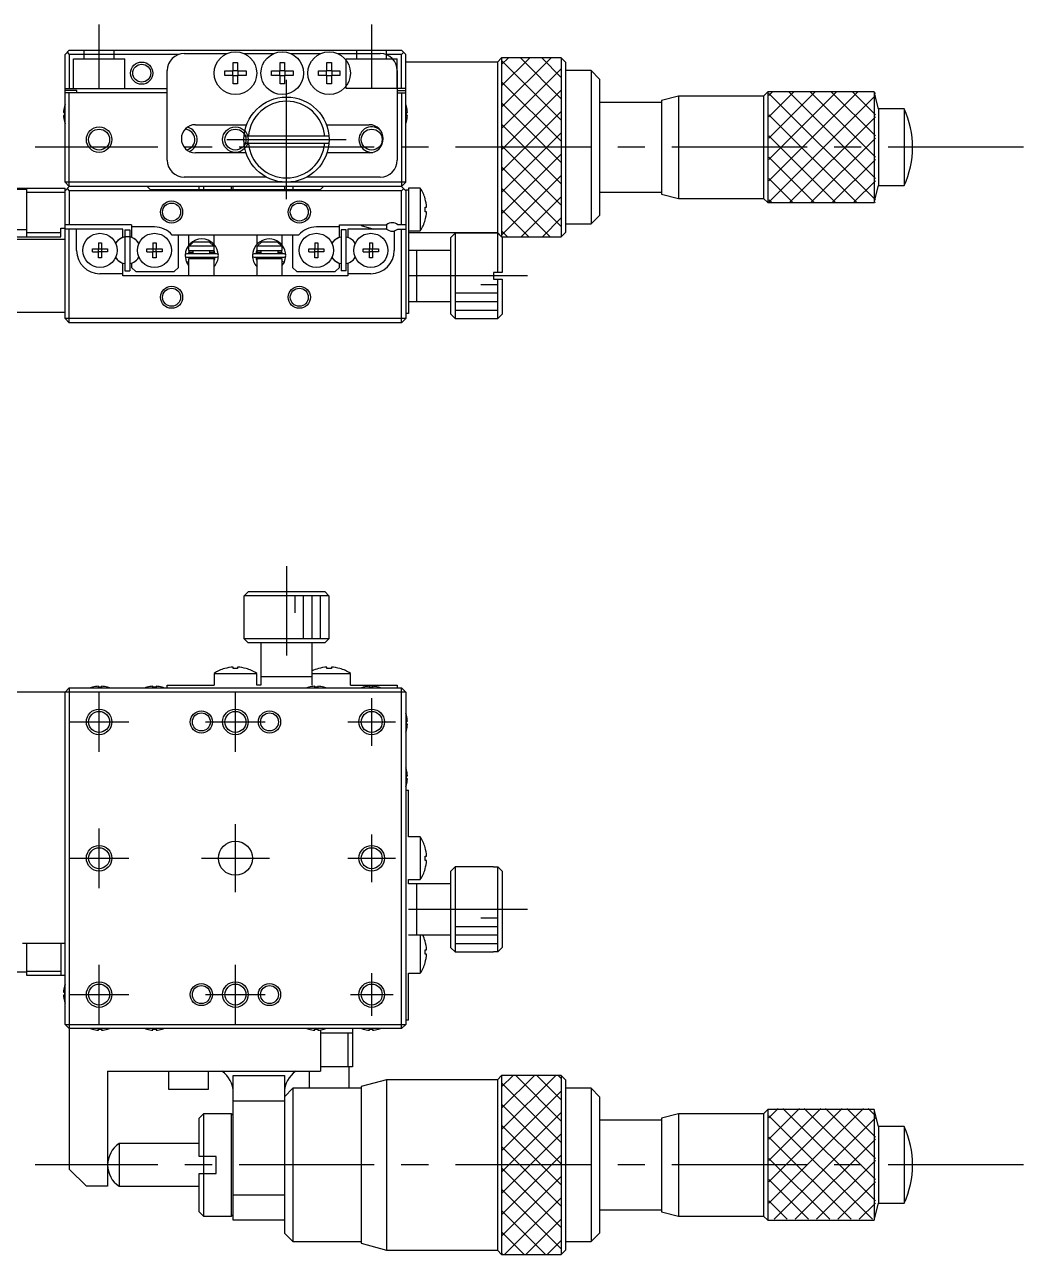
# Model space of a CAD drawing. Extents: x -3 to 367, y -8 to 251.
# Drawn here: x 72.7 to 189.9, y 106.5 to 250.9 of the extents above; entities that cross this region are included whole.
import ezdxf

# ---------------------------------------------------------------- set-up
doc = ezdxf.new("R2010")
doc.units = 0
doc.header["$LTSCALE"] = 0.5
doc.linetypes.add('CENTER', pattern=[50.8, 31.75, -6.35, 6.35, -6.35])
doc.linetypes.add('DASHED', pattern=[19.05, 12.7, -6.35])
for name, color, linetype in [('MSM_CENTER', 1, 'CENTER'), ('MSM_CONTINUOUS', 7, 'CONTINUOUS'), ('MSM_DASHED', 4, 'DASHED'), ('MSM_NARROW', 5, 'CONTINUOUS')]:
    doc.layers.add(name, color=color, linetype=linetype)

msp = doc.modelspace()

# ---------------------------------------------------------------- linework, layer by layer
at = {"layer": 'MSM_CENTER'}
for p, q in [((81.45, 243.4), (81.45, 250.9)), ((113.45, 243.4), (113.45, 250.9)), ((103.45, 230.4), (103.45, 244.4)), ((96.45, 237.4), (110.45, 237.4)), ((189.95, 236.5), (73.95, 236.5)), ((131.75, 221.4), (117.75, 221.4)), ((103.45, 187.35), (103.45, 176.85)), ((81.45, 165.55), (81.45, 172.55)), ((97.45, 165.55), (97.45, 172.55)), ((113.45, 166.25), (113.45, 171.85)), ((77.95, 169.05), (84.95, 169.05)), ((93.95, 169.05), (100.95, 169.05)), ((110.65, 169.05), (116.25, 169.05)), ((81.45, 149.55), (81.45, 156.55)), ((97.45, 149.05), (97.45, 157.05)), ((113.45, 150.25), (113.45, 155.85)), ((77.95, 153.05), (84.95, 153.05)), ((93.45, 153.05), (101.45, 153.05)), ((110.65, 153.05), (116.25, 153.05)), ((131.75, 147.05), (117.75, 147.05)), ((81.45, 133.55), (81.45, 140.55)), ((97.45, 133.55), (97.45, 140.55)), ((113.45, 134.55), (113.45, 139.55)), ((77.95, 137.05), (84.95, 137.05)), ((93.95, 137.05), (100.95, 137.05)), ((110.95, 137.05), (115.95, 137.05)), ((189.95, 117.05), (73.95, 117.05))]:
    msp.add_line(p, q, dxfattribs=at)
at = {"layer": 'MSM_CONTINUOUS'}
for p, q in [((77.45, 247.4), (77.95, 247.9)), ((77.45, 232.4), (77.45, 247.4)), ((77.7, 247.65), (77.95, 247.4)), ((77.95, 247.9), (116.95, 247.9)), ((77.95, 247.4), (77.95, 243.4)), ((90.8255, 247.4), (77.95, 247.4)), ((91.45, 247.5), (96.470204, 247.5)), ((98.429796, 247.5), (101.970204, 247.5)), ((103.929796, 247.5), (107.470204, 247.5)), ((109.429796, 247.5), (114.45, 247.5)), ((116.95, 247.4), (115.0745, 247.4)), ((116.95, 247.9), (117.45, 247.4)), ((116.95, 247.4), (117.2, 247.65)), ((116.95, 243.4), (116.95, 247.4)), ((117.45, 232.4), (117.45, 247.4)), ((128.7, 247), (128.2, 246.5)), ((128.7, 247), (128.7, 226)), ((135.7, 247), (128.7, 247)), ((135.7, 247), (135.7, 226)), ((136.2, 246.5), (135.7, 247)), ((89.45, 235), (89.45, 245.5)), ((96.19141, 244.94), (96.19141, 245.46)), ((96.19141, 245.46), (97.19, 245.46)), ((97.148625, 244.94), (97.148625, 245.46)), ((97.19, 246.45859), (97.71, 246.45859)), ((97.19, 245.46), (97.19, 246.45859)), ((97.19, 245.501375), (97.71, 245.501375)), ((97.71, 246.45859), (97.71, 245.46)), ((97.71, 245.46), (98.70859, 245.46)), ((97.751375, 245.46), (97.751375, 244.94)), ((98.70859, 245.46), (98.70859, 244.94)), ((101.69141, 244.94), (101.69141, 245.46)), ((101.69141, 245.46), (102.69, 245.46)), ((102.648625, 244.94), (102.648625, 245.46)), ((102.69, 246.45859), (103.21, 246.45859)), ((102.69, 245.46), (102.69, 246.45859)), ((102.69, 245.501375), (103.21, 245.501375)), ((103.21, 246.45859), (103.21, 245.46)), ((103.21, 245.46), (104.20859, 245.46)), ((103.251375, 245.46), (103.251375, 244.94)), ((104.20859, 245.46), (104.20859, 244.94)), ((107.19141, 244.94), (107.19141, 245.46)), ((107.19141, 245.46), (108.19, 245.46)), ((108.148625, 244.94), (108.148625, 245.46)), ((108.19, 246.45859), (108.71, 246.45859)), ((108.19, 245.46), (108.19, 246.45859)), ((108.19, 245.501375), (108.71, 245.501375)), ((108.71, 246.45859), (108.71, 245.46)), ((108.71, 245.46), (109.70859, 245.46)), ((108.751375, 245.46), (108.751375, 244.94)), ((109.70859, 245.46), (109.70859, 244.94)), ((116.45, 245.5), (116.45, 235)), ((128.2, 246.5), (117.45, 246.5)), ((128.2, 246.5), (128.2, 226.5)), ((136.2, 246.5), (136.2, 226.5)), ((139.2, 245.5), (136.2, 245.5)), ((139.2, 245.5), (139.2, 227.5)), ((140.2, 244.5), (139.2, 245.5)), ((97.19, 244.94), (96.19141, 244.94)), ((97.19, 243.94141), (97.19, 244.94)), ((97.71, 244.898625), (97.19, 244.898625)), ((97.71, 244.94), (97.71, 243.94141)), ((98.70859, 244.94), (97.71, 244.94)), ((102.69, 244.94), (101.69141, 244.94)), ((102.69, 243.94141), (102.69, 244.94)), ((103.21, 244.898625), (102.69, 244.898625)), ((103.21, 244.94), (103.21, 243.94141)), ((104.20859, 244.94), (103.21, 244.94)), ((108.19, 244.94), (107.19141, 244.94)), ((108.19, 243.94141), (108.19, 244.94)), ((108.71, 244.898625), (108.19, 244.898625)), ((108.71, 244.94), (108.71, 243.94141)), ((109.70859, 244.94), (108.71, 244.94)), ((140.2, 244.5), (140.2, 228.5)), ((77.45, 243.4), (89.45, 243.4)), ((78.85, 243.15), (77.45, 243.15)), ((89.45, 242.9), (77.45, 242.9)), ((77.95, 231.9), (77.95, 242.9)), ((78.85, 242.9), (78.85, 243.15)), ((97.71, 243.94141), (97.19, 243.94141)), ((103.21, 243.94141), (102.69, 243.94141)), ((108.71, 243.94141), (108.19, 243.94141)), ((117.45, 243.4), (116.45, 243.4)), ((116.45, 243.15), (117.45, 243.15)), ((116.45, 242.9), (117.45, 242.9)), ((116.95, 242.9), (116.95, 231.9)), ((159.95, 243), (159.45, 242.5)), ((159.95, 243), (159.95, 230)), ((172.45, 243), (159.95, 243)), ((172.45, 243), (172.45, 230)), ((172.95, 241), (172.45, 243)), ((77.375856, 241.288616), (77.380478, 241.286361)), ((117.519522, 241.286361), (117.524144, 241.288616)), ((147.45, 241.75), (140.2, 241.75)), ((149.45, 242.5), (147.45, 242)), ((147.45, 242), (147.45, 231)), ((149.45, 242.5), (149.45, 230.5)), ((159.45, 242.5), (149.45, 242.5)), ((159.45, 242.5), (159.45, 230.5)), ((77.260141, 240.58), (77.380478, 240.58)), ((77.380478, 240.22), (77.260141, 240.22)), ((77.380478, 240.58), (77.380478, 240.22)), ((117.519522, 240.58), (117.639859, 240.58)), ((117.519522, 240.22), (117.519522, 240.58)), ((117.639859, 240.22), (117.519522, 240.22)), ((172.95, 241), (172.95, 232)), ((175.936833, 241), (172.95, 241)), ((175.936833, 241), (175.936833, 232)), ((77.380478, 239.513639), (77.375856, 239.511384)), ((92.75, 239.15), (98.766252, 239.15)), ((108.133748, 239.15), (113.15, 239.15)), ((117.524144, 239.511384), (117.519522, 239.513639)), ((108.433974, 237.8), (98.466026, 237.8)), ((98.466026, 237), (108.433974, 237)), ((98.696317, 235.85), (92.75, 235.85)), ((113.15, 235.85), (108.203683, 235.85)), ((101.075132, 233), (91.45, 233)), ((114.45, 233), (105.824868, 233)), ((58.95, 231.7), (77.45, 231.7)), ((72.95, 231.55), (70.35, 231.55)), ((72.95, 226), (72.95, 231.7)), ((77.45, 231.2), (72.95, 231.2)), ((77.95, 231.9), (77.45, 232.4)), ((117.45, 232.4), (77.45, 232.4)), ((77.45, 231.4), (77.95, 231.9)), ((77.45, 227), (77.45, 231.7)), ((77.7, 231.65), (77.95, 231.4)), ((116.95, 231.9), (77.95, 231.9)), ((77.95, 231.4), (77.95, 227.4)), ((116.95, 231.4), (77.95, 231.4)), ((87.1, 231.9), (87.45, 231.55)), ((87.45, 231.55), (107.45, 231.55)), ((93.2, 231.55), (93.2, 231.9)), ((93.7, 231.9), (93.7, 231.55)), ((97, 231.55), (97, 231.9)), ((97.2, 231.55), (97.2, 231.9)), ((103.2, 231.9), (103.2, 231.55)), ((104.2, 231.9), (104.2, 231.55)), ((107.8, 231.9), (107.45, 231.55)), ((117.45, 232.4), (116.95, 231.9)), ((117.45, 231.4), (116.95, 231.9)), ((116.95, 231.4), (117.2, 231.65)), ((116.95, 227.4), (116.95, 231.4)), ((117.45, 231.5), (117.75, 231.5)), ((117.45, 231.4), (117.45, 216.4)), ((119.141657, 231.7), (117.75, 231.7)), ((117.75, 231.7), (117.75, 217)), ((119.141657, 231.7), (119.141657, 226.7)), ((140.2, 231.25), (147.45, 231.25)), ((147.45, 231), (149.45, 230.5)), ((172.45, 230), (172.95, 232)), ((172.95, 232), (175.936833, 232)), ((119.712581, 230.45859), (119.719436, 230.461933)), ((149.45, 230.5), (159.45, 230.5)), ((159.45, 230.5), (159.95, 230)), ((159.95, 230), (172.45, 230)), ((119.712581, 228.94), (119.712581, 229.46)), ((119.712581, 229.46), (119.884953, 229.46)), ((119.884953, 228.94), (119.712581, 228.94)), ((139.2, 227.5), (140.2, 228.5)), ((70.35, 226.85), (72.95, 226.85)), ((76.95, 227), (77.45, 227)), ((76.95, 226), (76.95, 227)), ((85.25, 227.4), (77.45, 227.4)), ((84.25, 226.9), (77.45, 226.9)), ((77.45, 216.4), (77.45, 226.9)), ((77.95, 215.9), (77.95, 226.9)), ((78.8, 224.4), (78.8, 226.9)), ((84.25, 225.950806), (84.25, 226.9)), ((84.45, 226.8), (85.05, 226.8)), ((84.45, 226.8), (84.45, 222)), ((85.050002, 226.8), (85.050002, 222)), ((85.25, 227.4), (85.25, 225.950806)), ((87.95, 227.15), (85.25, 227.15)), ((109.65, 227.15), (106.95, 227.15)), ((109.65, 227.4), (115.188562, 227.4)), ((109.65, 225.950806), (109.65, 227.4)), ((109.85, 226.8), (109.85, 222)), ((110.45, 226.8), (109.85, 226.8)), ((110.45, 222), (110.45, 226.8)), ((110.65, 226.9), (110.65, 225.950806)), ((115.188562, 226.9), (110.65, 226.9)), ((112.2, 227.4), (112.2, 227.3)), ((112.2, 227.3), (113.7, 226.9)), ((115.2, 227.40764), (115.2, 226.890066)), ((116.1, 226.681754), (116.1, 224.4)), ((117.45, 227.4), (116.511438, 227.4)), ((116.511438, 226.9), (117.45, 226.9)), ((116.95, 215.9), (116.95, 226.9)), ((117.75, 226.7), (119.141657, 226.7)), ((119.719436, 227.938067), (119.712581, 227.94141)), ((136.2, 227.5), (139.2, 227.5)), ((58.95, 225.7), (77.45, 225.7)), ((69.95, 226), (76.95, 226)), ((72.95, 226.5), (76.95, 226.5)), ((81.37, 225.286361), (81.73, 225.286361)), ((81.37, 225.286361), (81.37, 224.58)), ((81.73, 225.286361), (81.73, 224.58)), ((84.25, 225.950806), (83.989905, 225.80064)), ((85.510095, 225.80064), (85.25, 225.950806)), ((87.77, 225.286361), (88.13, 225.286361)), ((87.77, 225.286361), (87.77, 224.58)), ((88.13, 225.286361), (88.13, 224.58)), ((104.870938, 226.2), (90.029062, 226.2)), ((90.75, 222.4), (90.75, 226.2)), ((91.95, 226.2), (91.95, 224.978014)), ((92.004317, 224.9), (92.533485, 225.4)), ((92.533485, 225.4), (94.366515, 225.4)), ((94.366515, 225.4), (94.895683, 224.9)), ((94.95, 225.09113), (94.95, 226.2)), ((99.95, 226.2), (99.95, 225.091834)), ((100.004317, 224.9), (100.533485, 225.4)), ((100.533485, 225.4), (102.366515, 225.4)), ((102.366515, 225.4), (102.895683, 224.9)), ((102.95, 224.978434), (102.95, 226.2)), ((104.15, 226.2), (104.15, 222.4)), ((106.77, 225.286361), (107.13, 225.286361)), ((106.77, 225.286361), (106.77, 224.58)), ((107.13, 225.286361), (107.13, 224.58)), ((109.389905, 225.80064), (109.65, 225.950806)), ((110.910095, 225.80064), (110.65, 225.950806)), ((113.17, 225.286361), (113.53, 225.286361)), ((113.17, 225.286361), (113.17, 224.58)), ((113.53, 225.286361), (113.53, 224.58)), ((117.75, 226.5), (128.2, 226.5)), ((123.25, 226.4), (122.75, 225.9)), ((122.75, 216.9), (122.75, 225.9)), ((128.25, 226.4), (123.25, 226.4)), ((123.25, 226.4), (123.25, 216.4)), ((128.2, 226.5), (128.7, 226)), ((128.25, 221.8), (128.25, 226.4)), ((128.75, 225.9), (128.25, 226.4)), ((128.7, 226), (135.7, 226)), ((128.75, 225.9), (128.75, 221.8)), ((135.7, 226), (136.2, 226.5)), ((80.663639, 224.58), (81.37, 224.58)), ((80.663639, 224.22), (80.663639, 224.58)), ((80.663639, 224.22), (81.37, 224.22)), ((81.380372, 224.569628), (81.37, 224.58)), ((81.380372, 224.230372), (81.37, 224.22)), ((81.37, 223.513639), (81.37, 224.22)), ((81.380372, 224.569628), (81.719628, 224.569628)), ((81.380372, 224.230372), (81.380372, 224.569628)), ((81.719628, 224.230372), (81.380372, 224.230372)), ((81.719628, 224.569628), (81.73, 224.58)), ((81.719628, 224.569628), (81.719628, 224.230372)), ((81.719628, 224.230372), (81.73, 224.22)), ((81.73, 224.58), (82.436361, 224.58)), ((81.73, 224.22), (81.73, 223.513639)), ((82.436361, 224.22), (81.73, 224.22)), ((82.436361, 224.58), (82.436361, 224.22)), ((87.063639, 224.58), (87.77, 224.58)), ((87.063639, 224.22), (87.063639, 224.58)), ((87.063639, 224.22), (87.77, 224.22)), ((87.780372, 224.569628), (87.77, 224.58)), ((87.780372, 224.230372), (87.77, 224.22)), ((87.77, 223.513639), (87.77, 224.22)), ((87.780372, 224.569628), (88.119628, 224.569628)), ((87.780372, 224.230372), (87.780372, 224.569628)), ((88.119628, 224.230372), (87.780372, 224.230372)), ((88.119628, 224.569628), (88.13, 224.58)), ((88.119628, 224.569628), (88.119628, 224.230372)), ((88.119628, 224.230372), (88.13, 224.22)), ((88.13, 224.58), (88.836361, 224.58)), ((88.13, 224.22), (88.13, 223.513639)), ((88.836361, 224.22), (88.13, 224.22)), ((88.836361, 224.58), (88.836361, 224.22)), ((91.5484, 223.767987), (91.681933, 223.08406)), ((95.246922, 223.993518), (91.746922, 223.993518)), ((91.95, 224.9), (91.95, 224.4)), ((94.95, 224.9), (91.95, 224.9)), ((91.95, 224.4), (94.95, 224.4)), ((91.958739, 223.99354), (92.069613, 224.400147)), ((92.000616, 224.2), (92.45, 224.2)), ((92.45, 224.4), (92.45, 223.993518)), ((94.45, 223.993518), (94.45, 224.4)), ((94.45, 224.2), (94.95, 224.2)), ((94.924529, 224.40019), (95.034822, 223.993522)), ((94.95, 224.4), (94.95, 224.9)), ((94.95, 224.2), (94.95, 224.334175)), ((103.153078, 223.993518), (99.653078, 223.993518)), ((99.865185, 223.993572), (99.975427, 224.400085)), ((99.95, 224.9), (99.95, 224.4)), ((102.95, 224.9), (99.95, 224.9)), ((99.95, 224.4), (102.95, 224.4)), ((99.95, 224.334516), (99.95, 224.2)), ((99.95, 224.2), (100.45, 224.2)), ((100.45, 224.4), (100.45, 223.993518)), ((102.45, 223.993518), (102.45, 224.4)), ((102.45, 224.2), (102.89983, 224.2)), ((102.830394, 224.400132), (102.941258, 223.993569)), ((102.95, 224.4), (102.95, 224.9)), ((103.19211, 223.020768), (103.351617, 223.769241)), ((106.063639, 224.58), (106.77, 224.58)), ((106.063639, 224.22), (106.063639, 224.58)), ((106.063639, 224.22), (106.77, 224.22)), ((106.780372, 224.569628), (106.77, 224.58)), ((106.780372, 224.230372), (106.77, 224.22)), ((106.77, 223.513639), (106.77, 224.22)), ((106.780372, 224.569628), (107.119628, 224.569628)), ((106.780372, 224.230372), (106.780372, 224.569628)), ((107.119628, 224.230372), (106.780372, 224.230372)), ((107.119628, 224.569628), (107.13, 224.58)), ((107.119628, 224.569628), (107.119628, 224.230372)), ((107.119628, 224.230372), (107.13, 224.22)), ((107.13, 224.58), (107.836361, 224.58)), ((107.13, 224.22), (107.13, 223.513639)), ((107.836361, 224.22), (107.13, 224.22)), ((107.836361, 224.58), (107.836361, 224.22)), ((112.463639, 224.58), (113.17, 224.58)), ((112.463639, 224.22), (112.463639, 224.58)), ((112.463639, 224.22), (113.17, 224.22)), ((113.180372, 224.569628), (113.17, 224.58)), ((113.180372, 224.230372), (113.17, 224.22)), ((113.17, 223.513639), (113.17, 224.22)), ((113.180372, 224.569628), (113.519628, 224.569628)), ((113.180372, 224.230372), (113.180372, 224.569628)), ((113.519628, 224.230372), (113.180372, 224.230372)), ((113.519628, 224.569628), (113.53, 224.58)), ((113.519628, 224.569628), (113.519628, 224.230372)), ((113.519628, 224.230372), (113.53, 224.22)), ((113.53, 224.58), (114.236361, 224.58)), ((113.53, 224.22), (113.53, 223.513639)), ((114.236361, 224.22), (113.53, 224.22)), ((114.236361, 224.58), (114.236361, 224.22)), ((122.75, 224.4), (117.75, 224.4)), ((118.75, 218.4), (118.75, 224.4)), ((81.73, 223.513639), (81.37, 223.513639)), ((83.989905, 222.99936), (84.25, 222.849194)), ((84.25, 221.4), (84.25, 222.849194)), ((85.25, 222.849194), (85.510095, 222.99936)), ((85.25, 222.849194), (85.25, 222.4)), ((85.25, 222.4), (85.75, 221.9)), ((88.13, 223.513639), (87.77, 223.513639)), ((90.75, 222.4), (90.25, 221.9)), ((91.703681, 223.030486), (91.94991, 222.608824)), ((91.707577, 223.021396), (91.950016, 223.094031)), ((91.746922, 223.593518), (95.246922, 223.593518)), ((94.95, 223.4), (91.95, 223.4)), ((91.95, 223.4), (91.95, 221.4)), ((92.45, 223.593518), (92.45, 223.4)), ((94.45, 223.4), (94.45, 223.593518)), ((94.95, 221.4), (94.95, 223.4)), ((94.987425, 223.364905), (94.950234, 223.252235)), ((95.035124, 223.593426), (94.987425, 223.364905)), ((95.291564, 223.031636), (95.290005, 223.032269)), ((95.29079, 223.029186), (95.291205, 223.029943)), ((95.291205, 223.029943), (95.309225, 223.077016)), ((95.291205, 223.029943), (95.291559, 223.031624)), ((95.309366, 223.076971), (95.313946, 223.091355)), ((99.586314, 223.089346), (99.608795, 223.029943)), ((99.608891, 223.034227), (99.608441, 223.031624)), ((99.608795, 223.029943), (99.608441, 223.031624)), ((99.608442, 223.031622), (99.609645, 223.032124)), ((99.60921, 223.029186), (99.608795, 223.029943)), ((99.653078, 223.593518), (103.153078, 223.593518)), ((99.912495, 223.365181), (99.864872, 223.593459)), ((99.949662, 223.252514), (99.912495, 223.365181)), ((102.95, 223.4), (99.95, 223.4)), ((99.95, 223.4), (99.95, 221.4)), ((100.45, 223.593518), (100.45, 223.4)), ((102.45, 223.4), (102.45, 223.593518)), ((103.192423, 223.021396), (102.949984, 223.094031)), ((102.95, 221.4), (102.95, 223.4)), ((102.95002, 222.608732), (103.196319, 223.030486)), ((104.15, 222.4), (104.65, 221.9)), ((107.13, 223.513639), (106.77, 223.513639)), ((109.65, 222.4), (109.15, 221.9)), ((109.65, 222.849194), (109.389905, 222.99936)), ((109.65, 222.4), (109.65, 222.849194)), ((110.65, 222.849194), (110.910095, 222.99936)), ((110.65, 222.849194), (110.65, 221.4)), ((113.53, 223.513639), (113.17, 223.513639)), ((84.25, 221.65), (81.55, 221.65)), ((110.65, 221.4), (84.25, 221.4)), ((84.45, 222), (85.05, 222)), ((85.75, 221.9), (90.25, 221.9)), ((104.65, 221.9), (109.15, 221.9)), ((110.45, 222), (109.85, 222)), ((113.35, 221.65), (110.65, 221.65)), ((128.75, 221.8), (127.75, 221.8)), ((127.75, 221.8), (127.75, 221)), ((127.75, 221), (128.75, 221)), ((128.25, 216.4), (128.25, 221)), ((128.75, 221), (128.75, 216.9)), ((117.75, 218.4), (122.75, 218.4)), ((77.45, 217.1), (58.95, 217.1)), ((117.75, 217), (117.45, 217)), ((122.75, 216.9), (123.25, 216.4)), ((128.25, 216.4), (128.75, 216.9)), ((77.95, 215.9), (77.45, 216.4)), ((117.45, 216.4), (77.45, 216.4)), ((116.95, 215.9), (77.95, 215.9)), ((117.45, 216.4), (116.95, 215.9)), ((123.25, 216.4), (128.25, 216.4)), ((98.45, 183.35), (98.466026, 183.35)), ((98.45, 183.35), (98.45, 178.85)), ((98.466026, 183.85), (98.967813, 184.35)), ((108.433974, 183.85), (98.466026, 183.85)), ((98.466026, 183.35), (98.466026, 183.85)), ((98.967813, 184.35), (107.932187, 184.35)), ((107.932187, 184.35), (108.433974, 183.85)), ((108.433974, 183.85), (108.433974, 183.35)), ((108.433974, 183.35), (108.45, 183.35)), ((108.45, 178.85), (108.45, 183.35)), ((98.45, 178.85), (108.45, 178.85)), ((98.45, 178.85), (98.95, 178.35)), ((107.95, 178.35), (98.95, 178.35)), ((100.45, 178.35), (100.45, 173.35)), ((106.45, 173.35), (106.45, 178.35)), ((107.95, 178.35), (108.45, 178.85)), ((94.95, 174.741657), (99.95, 174.741657)), ((94.95, 174.741657), (94.95, 173.35)), ((96.19141, 175.312581), (96.188067, 175.319436)), ((97.19, 175.312581), (97.19, 175.484953)), ((97.71, 175.312581), (97.19, 175.312581)), ((97.71, 175.484953), (97.71, 175.312581)), ((98.711933, 175.319436), (98.70859, 175.312581)), ((99.95, 173.35), (99.95, 174.741657)), ((106.45, 174.741657), (110.95, 174.741657)), ((107.19141, 175.312581), (107.188067, 175.319436)), ((108.19, 175.312581), (108.19, 175.484953)), ((108.71, 175.312581), (108.19, 175.312581)), ((108.71, 175.484953), (108.71, 175.312581)), ((109.711933, 175.319436), (109.70859, 175.312581)), ((110.95, 173.35), (110.95, 174.741657)), ((81.37, 173.119522), (81.37, 173.239859)), ((81.73, 173.239859), (81.73, 173.119522)), ((87.77, 173.119522), (87.77, 173.239859)), ((88.13, 173.239859), (88.13, 173.119522)), ((89.45, 173.05), (89.45, 173.35)), ((89.45, 173.35), (94.95, 173.35)), ((100.45, 173.35), (99.95, 173.35)), ((106.45, 174.35), (100.45, 174.35)), ((106.77, 173.119522), (106.77, 173.239859)), ((107.13, 173.239859), (107.13, 173.119522)), ((110.95, 173.35), (116.45, 173.35)), ((113.17, 173.119522), (113.17, 173.239859)), ((113.53, 173.239859), (113.53, 173.119522)), ((116.45, 173.35), (116.45, 173.05)), ((117.45, 172.55), (60.95, 172.55)), ((77.95, 173.05), (77.45, 172.55)), ((77.45, 133.55), (77.45, 172.55)), ((77.95, 173.05), (77.95, 116.55)), ((77.95, 173.05), (116.95, 173.05)), ((80.663639, 173.119522), (80.661384, 173.124144)), ((81.73, 173.119522), (81.37, 173.119522)), ((82.438616, 173.124144), (82.436361, 173.119522)), ((87.063639, 173.119522), (87.061384, 173.124144)), ((88.13, 173.119522), (87.77, 173.119522)), ((88.838616, 173.124144), (88.836361, 173.119522)), ((106.063639, 173.119522), (106.061384, 173.124144)), ((107.13, 173.119522), (106.77, 173.119522)), ((107.838616, 173.124144), (107.836361, 173.119522)), ((112.463639, 173.119522), (112.461384, 173.124144)), ((113.53, 173.119522), (113.17, 173.119522)), ((114.238616, 173.124144), (114.236361, 173.119522)), ((117.45, 172.55), (116.95, 173.05)), ((116.95, 133.05), (116.95, 173.05)), ((117.45, 172.55), (117.45, 133.55)), ((117.519522, 169.836361), (117.524144, 169.838616)), ((117.519522, 168.77), (117.519522, 169.13)), ((117.519522, 169.13), (117.639859, 169.13)), ((117.639859, 168.77), (117.519522, 168.77)), ((117.524144, 168.061384), (117.519522, 168.063639)), ((117.519522, 163.436361), (117.524144, 163.438616)), ((117.519522, 162.37), (117.519522, 162.73)), ((117.519522, 162.73), (117.639859, 162.73)), ((117.639859, 162.37), (117.519522, 162.37)), ((117.45, 161.05), (117.75, 161.05)), ((117.524144, 161.661384), (117.519522, 161.663639)), ((117.75, 155.55), (117.75, 161.05)), ((119.141657, 155.55), (117.75, 155.55)), ((119.141657, 155.55), (119.141657, 150.55)), ((119.712581, 154.30859), (119.719436, 154.311933)), ((119.712581, 153.31), (119.884953, 153.31)), ((119.712581, 152.79), (119.712581, 153.31)), ((119.884953, 152.79), (119.712581, 152.79)), ((119.719436, 151.788067), (119.712581, 151.79141)), ((123.25, 152.05), (122.75, 151.55)), ((123.25, 152.05), (123.25, 142.05)), ((127.75, 152.05), (123.25, 152.05)), ((127.75, 152.05), (127.75, 152.033974)), ((127.75, 152.033974), (128.25, 152.033974)), ((128.25, 142.066026), (128.25, 152.033974)), ((128.25, 152.033974), (128.75, 151.532187)), ((117.75, 150.05), (117.75, 150.55)), ((117.75, 150.55), (119.141657, 150.55)), ((122.75, 142.55), (122.75, 151.55)), ((128.75, 151.532187), (128.75, 142.567813)), ((122.75, 150.05), (117.75, 150.05)), ((118.75, 144.05), (118.75, 150.05)), ((77.45, 143.05), (72.45, 143.05)), ((72.95, 139.3), (72.95, 143.05)), ((76.95, 143.05), (76.95, 139.3)), ((117.75, 144.05), (122.75, 144.05)), ((119.141657, 144.05), (119.141657, 139.55)), ((119.712581, 143.30859), (119.719436, 143.311933)), ((119.712581, 142.31), (119.884953, 142.31)), ((119.712581, 141.79), (119.712581, 142.31)), ((119.884953, 141.79), (119.712581, 141.79)), ((122.75, 142.55), (123.25, 142.05)), ((123.25, 142.05), (127.75, 142.05)), ((128.25, 142.066026), (127.75, 142.066026)), ((127.75, 142.066026), (127.75, 142.05)), ((128.75, 142.567813), (128.25, 142.066026)), ((119.719436, 140.788067), (119.712581, 140.79141)), ((70.45, 139.7), (72.95, 139.7)), ((72.95, 139.8), (76.95, 139.8)), ((77.45, 139.3), (72.95, 139.3)), ((117.75, 139.55), (119.141657, 139.55)), ((117.75, 134.05), (117.75, 139.55)), ((77.260141, 137.33), (77.380478, 137.33)), ((77.375856, 138.038616), (77.380478, 138.036361)), ((77.380478, 137.33), (77.380478, 136.97)), ((77.380478, 136.97), (77.260141, 136.97)), ((77.380478, 136.263639), (77.375856, 136.261384)), ((77.45, 133.55), (77.95, 133.05)), ((77.45, 133.55), (117.45, 133.55)), ((116.95, 133.05), (77.95, 133.05)), ((80.661384, 132.975856), (80.663639, 132.980478)), ((81.37, 132.980478), (81.73, 132.980478)), ((81.37, 132.860141), (81.37, 132.980478)), ((81.73, 132.980478), (81.73, 132.860141)), ((82.436361, 132.980478), (82.438616, 132.975856)), ((87.061384, 132.975856), (87.063639, 132.980478)), ((87.77, 132.980478), (88.13, 132.980478)), ((87.77, 132.860141), (87.77, 132.980478)), ((88.13, 132.980478), (88.13, 132.860141)), ((88.836361, 132.980478), (88.838616, 132.975856)), ((106.061384, 132.975856), (106.063639, 132.980478)), ((106.77, 132.980478), (107.13, 132.980478)), ((106.77, 132.860141), (106.77, 132.980478)), ((107.13, 132.980478), (107.13, 132.860141)), ((107.45, 132.894433), (107.45, 128.05)), ((107.836361, 132.980478), (107.838616, 132.975856)), ((111.2, 133.05), (111.2, 128.55)), ((112.461384, 132.975856), (112.463639, 132.980478)), ((113.17, 132.980478), (113.53, 132.980478)), ((113.17, 132.860141), (113.17, 132.980478)), ((113.53, 132.980478), (113.53, 132.860141)), ((114.236361, 132.980478), (114.238616, 132.975856)), ((116.95, 133.05), (117.45, 133.55)), ((117.75, 134.05), (117.45, 134.05)), ((107.45, 132.55), (111.2, 132.55)), ((110.7, 128.55), (110.7, 132.55)), ((111.2, 128.55), (107.45, 128.55)), ((110.8, 126.05), (110.8, 128.55)), ((82.45, 128.05), (107.45, 128.05)), ((82.45, 128.05), (82.45, 114.55)), ((89.6, 128.05), (89.6, 125.95)), ((94.3, 125.95), (94.3, 128.05)), ((97.2, 127.55), (103.2, 127.55)), ((97.2, 110.55), (97.2, 127.55)), ((103.2, 127.55), (103.2, 109.05)), ((106.1, 128.05), (106.1, 126.05)), ((115.2, 127.05), (112.2, 126.25)), ((115.2, 127.05), (115.2, 107.05)), ((128.2, 127.05), (115.2, 127.05)), ((128.7, 127.55), (128.2, 127.05)), ((128.2, 127.05), (128.2, 107.05)), ((128.7, 127.55), (128.7, 106.55)), ((135.7, 127.55), (128.7, 127.55)), ((135.7, 127.55), (135.7, 106.55)), ((136.2, 127.05), (135.7, 127.55)), ((136.2, 127.05), (136.2, 107.05)), ((89.6, 125.95), (94.3, 125.95)), ((104.2, 126.05), (103.2, 125.05)), ((104.2, 126.05), (104.2, 108.05)), ((112.2, 126.05), (104.2, 126.05)), ((112.2, 126.25), (112.2, 107.85)), ((139.2, 126.05), (136.2, 126.05)), ((139.2, 126.05), (139.2, 108.05)), ((140.2, 125.05), (139.2, 126.05)), ((103.2, 124.55), (97.2, 124.55)), ((140.2, 125.05), (140.2, 109.05)), ((93.7, 123.05), (93.2, 122.55)), ((97, 123.05), (93.7, 123.05)), ((93.7, 123.05), (93.7, 111.05)), ((97.2, 122.85), (97, 123.05)), ((97, 111.05), (97, 123.05)), ((149.45, 123.05), (147.45, 122.55)), ((149.45, 123.05), (149.45, 111.05)), ((159.45, 123.05), (149.45, 123.05)), ((159.95, 123.55), (159.45, 123.05)), ((159.45, 123.05), (159.45, 111.05)), ((159.95, 123.55), (159.95, 110.55)), ((172.45, 123.55), (159.95, 123.55)), ((172.45, 123.55), (172.45, 110.55)), ((172.95, 121.55), (172.45, 123.55)), ((93.2, 118.05), (93.2, 122.55)), ((147.45, 122.3), (140.2, 122.3)), ((147.45, 122.55), (147.45, 111.55)), ((172.95, 121.55), (172.95, 112.55)), ((175.936833, 121.55), (172.95, 121.55)), ((175.936833, 121.55), (175.936833, 112.55)), ((83.791688, 119.55), (83.791688, 114.55)), ((93.2, 119.55), (83.791688, 119.55)), ((95.2, 118.05), (93.2, 118.05)), ((95.2, 116.05), (95.2, 118.05)), ((77.95, 116.55), (79.95, 114.55)), ((93.2, 111.55), (93.2, 116.05)), ((93.2, 116.05), (95.2, 116.05)), ((82.45, 114.55), (79.95, 114.55)), ((83.791688, 114.55), (93.2, 114.55)), ((97.2, 113.55), (103.2, 113.55)), ((93.2, 111.55), (93.7, 111.05)), ((97, 111.05), (97.2, 111.25)), ((140.2, 111.8), (147.45, 111.8)), ((147.45, 111.55), (149.45, 111.05)), ((172.45, 110.55), (172.95, 112.55)), ((172.95, 112.55), (175.936833, 112.55)), ((93.7, 111.05), (97, 111.05)), ((103.2, 110.55), (97.2, 110.55)), ((149.45, 111.05), (159.45, 111.05)), ((159.45, 111.05), (159.95, 110.55)), ((159.95, 110.55), (172.45, 110.55)), ((103.2, 109.05), (104.2, 108.05)), ((139.2, 108.05), (140.2, 109.05)), ((104.2, 108.05), (112.2, 108.05)), ((112.2, 107.85), (115.2, 107.05)), ((115.2, 107.05), (128.2, 107.05)), ((128.2, 107.05), (128.7, 106.55)), ((135.7, 106.55), (136.2, 107.05)), ((136.2, 108.05), (139.2, 108.05)), ((128.7, 106.55), (135.7, 106.55))]:
    msp.add_line(p, q, dxfattribs=at)
for centre, radius in [((97.45, 245.2), 2.5), ((102.95, 245.2), 2.5), ((108.45, 245.2), 2.5), ((86.45, 245.2), 1.0565), ((103.45, 237.4), 5), ((81.45, 237.4), 1.2295), ((97.45, 237.4), 1.2295), ((113.45, 237.4), 1.2295), ((89.95, 228.9), 1.0565), ((104.95, 228.9), 1.0565), ((81.55, 224.4), 2), ((87.95, 224.4), 2), ((106.95, 224.4), 2), ((113.35, 224.4), 2), ((89.95, 218.9), 1.0565), ((104.95, 218.9), 1.0565), ((81.45, 169.05), 1.2295), ((93.45, 169.05), 1.0565), ((97.45, 169.05), 1.2295), ((101.45, 169.05), 1.0565), ((113.45, 169.05), 1.2295), ((97.45, 153.05), 2), ((81.45, 153.05), 1.2295), ((113.45, 153.05), 1.2295), ((81.45, 137.05), 1.2295), ((93.45, 137.05), 1.0565), ((97.45, 137.05), 1.2295), ((101.45, 137.05), 1.0565), ((113.45, 137.05), 1.2295)]:
    msp.add_circle(centre, radius, dxfattribs=at)
for centre, radius, start, end in [((91.45, 245.5), 2, 90, 180), ((114.45, 245.5), 2, 0, 90), ((80.45, 240.4), 3.194933, 163.893288, 176.770291), ((80.45, 240.4), 3.2, 159.635865, 163.877467), ((103.45, 237.4), 4.5, 5.099689, 174.900311), ((114.45, 240.4), 3.2, 16.122533, 20.364135), ((114.45, 240.4), 3.194933, 3.229709, 16.106712), ((80.45, 240.4), 3.194933, 183.229709, 196.106712), ((114.45, 240.4), 3.194933, 343.893288, 356.770291), ((166.45, 236.5), 10.5, 334.623066, 25.376934), ((80.45, 240.4), 3.2, 196.122533, 200.364135), ((92.75, 237.5), 1.65, 90, 270), ((91.45, 237.4), 1.2295, 283.17475759, 85.62265312), ((113.15, 237.5), 1.65, 270, 90), ((114.45, 240.4), 3.2, 339.635865, 343.877467), ((103.45, 237.4), 4.5, 185.099689, 354.900311), ((91.45, 235), 2, 180, 270), ((114.45, 235), 2, 270, 0), ((115.4, 229.2), 4.5, 16.285843, 33.748989), ((115.4, 229.2), 4.492483, 3.317816, 16.26943), ((115.4, 229.2), 4.492483, 343.73057, 356.682184), ((87.95, 224.4), 2.75, 40.885193, 90), ((106.95, 224.4), 2.75, 90, 139.114807), ((115.85, 226.65), 1, 48.590378, 131.409622), ((115.85, 227.65), 1, 228.590378, 311.409622), ((115.4, 229.2), 4.5, 326.251011, 343.714157), ((84.864905, 224.285095), 1.75, 120, 148.118467), ((84.750001, 224.4), 1.5875, 30.433263, 149.566818), ((84.635095, 224.285095), 1.75, 31.881532, 60), ((93.496863, 223.793435), 1.948691, 0.744088, 179.197485), ((101.403304, 223.793136), 1.948858, 35.773996, 179.15248), ((110.264905, 224.285095), 1.75, 120, 148.118467), ((110.149999, 224.4), 1.5875, 100.893035, 149.566737), ((110.149999, 224.4), 1.5875, 30.433182, 79.106872), ((110.035095, 224.285095), 1.75, 31.881532, 60), ((81.55, 224.4), 2.75, 180, 270), ((91.746922, 223.793518), 0.2, 90, 270), ((93.492919, 223.795126), 1.952722, 318.264476, 359.162579), ((95.246922, 223.793518), 0.2, 270, 90), ((99.653078, 223.793518), 0.2, 90, 270), ((101.407107, 223.795132), 1.952745, 180.80821, 221.737778), ((101.395145, 223.79102), 1.956717, 0.861713, 35.684608), ((103.153078, 223.793518), 0.2, 270, 90), ((113.35, 224.4), 2.75, 270, 0), ((84.864905, 224.514905), 1.75, 211.881533, 240), ((84.750001, 224.4), 1.5875, 210.433182, 259.10698), ((84.750001, 224.4), 1.5875, 280.893094, 329.566737), ((84.635095, 224.514905), 1.75, 300, 328.118468), ((110.264905, 224.514905), 1.75, 211.881533, 240), ((110.149999, 224.4), 1.5875, 210.433264, 259.10691), ((110.149999, 224.4), 1.5875, 280.893052, 329.566818), ((110.035095, 224.514905), 1.75, 300, 328.118468), ((97.45, 171), 4.5, 106.285843, 123.748989), ((97.45, 171), 4.492483, 93.317816, 106.26943), ((97.45, 171), 4.492483, 73.73057, 86.682184), ((97.45, 171), 4.5, 56.251011, 73.714157), ((108.45, 171), 4.5, 106.285843, 116.3878), ((108.45, 171), 4.492483, 93.317816, 106.26943), ((108.45, 171), 4.492483, 73.73057, 86.682184), ((108.45, 171), 4.5, 56.251011, 73.714157), ((81.55, 170.05), 3.194933, 93.229709, 106.106712), ((81.55, 170.05), 3.194933, 73.893288, 86.770291), ((87.95, 170.05), 3.194933, 93.229709, 106.106712), ((87.95, 170.05), 3.194933, 73.893288, 86.770291), ((106.95, 170.05), 3.194933, 93.229709, 106.106712), ((106.95, 170.05), 3.194933, 73.893288, 86.770291), ((113.35, 170.05), 3.194933, 93.229709, 106.106712), ((113.35, 170.05), 3.194933, 73.893288, 86.770291), ((81.55, 170.05), 3.2, 106.122533, 110.364135), ((81.55, 170.05), 3.2, 69.635865, 73.877467), ((87.95, 170.05), 3.2, 106.122533, 110.364135), ((87.95, 170.05), 3.2, 69.635865, 73.877467), ((106.95, 170.05), 3.2, 106.122533, 110.364135), ((106.95, 170.05), 3.2, 69.635865, 73.877467), ((113.35, 170.05), 3.2, 106.122533, 110.364135), ((113.35, 170.05), 3.2, 69.635865, 73.877467), ((114.45, 168.95), 3.2, 16.122533, 20.364135), ((114.45, 168.95), 3.194933, 3.229709, 16.106712), ((114.45, 168.95), 3.2, 339.635865, 343.877467), ((114.45, 168.95), 3.194933, 343.893288, 356.770291), ((114.45, 162.55), 3.2, 16.122533, 20.364135), ((114.45, 162.55), 3.194933, 3.229709, 16.106712), ((114.45, 162.55), 3.194933, 343.893288, 356.770291), ((114.45, 162.55), 3.2, 339.635865, 343.877467), ((115.4, 153.05), 4.5, 16.285843, 33.748989), ((115.4, 153.05), 4.492483, 3.317816, 16.26943), ((115.4, 153.05), 4.5, 326.251011, 343.714157), ((115.4, 153.05), 4.492483, 343.73057, 356.682184), ((115.4, 142.05), 4.5, 16.285843, 26.3878), ((115.4, 142.05), 4.492483, 3.317816, 16.26943), ((115.4, 142.05), 4.492483, 343.73057, 356.682184), ((115.4, 142.05), 4.5, 326.251011, 343.714157), ((80.45, 137.15), 3.194933, 163.893288, 176.770291), ((80.45, 137.15), 3.2, 159.635865, 163.877467), ((80.45, 137.15), 3.194933, 183.229709, 196.106712), ((80.45, 137.15), 3.2, 196.122533, 200.364135), ((81.55, 136.05), 3.2, 249.635865, 253.877467), ((81.55, 136.05), 3.194933, 253.893288, 266.770291), ((81.55, 136.05), 3.194933, 273.229709, 286.106712), ((81.55, 136.05), 3.2, 286.122533, 290.364135), ((87.95, 136.05), 3.2, 249.635865, 253.877467), ((87.95, 136.05), 3.194933, 253.893288, 266.770291), ((87.95, 136.05), 3.194933, 273.229709, 286.106712), ((87.95, 136.05), 3.2, 286.122533, 290.364135), ((106.95, 136.05), 3.2, 249.635865, 253.877467), ((106.95, 136.05), 3.194933, 253.893288, 266.770291), ((106.95, 136.05), 3.194933, 273.229709, 286.106712), ((106.95, 136.05), 3.2, 286.122533, 290.364135), ((113.35, 136.05), 3.2, 249.635865, 253.877467), ((113.35, 136.05), 3.194933, 253.893288, 266.770291), ((113.35, 136.05), 3.194933, 273.229709, 286.106712), ((113.35, 136.05), 3.2, 286.122533, 290.364135), ((94.2, 125.55), 3, 0, 56.44269), ((106.2, 125.55), 3, 123.55731, 180), ((166.45, 117.05), 10.5, 334.623066, 25.376934), ((85.45, 117.05), 3, 123.55731, 236.44269)]:
    msp.add_arc(centre, radius, start, end, dxfattribs=at)
at = {"layer": 'MSM_DASHED'}
for p, q in [((78.45, 246.9), (84.45, 246.9)), ((78.45, 243.4), (78.45, 246.9)), ((79.7, 246.9), (79.7, 247.9)), ((83.2, 246.9), (83.2, 247.9)), ((84.45, 243.4), (84.45, 246.9)), ((110.45, 246.9), (116.45, 246.9)), ((110.45, 243.4), (110.45, 246.9)), ((111.7, 246.9), (111.7, 247.9)), ((115.2, 246.9), (115.2, 247.9)), ((116.45, 243.4), (116.45, 246.9)), ((116.45, 243.4), (110.45, 243.4))]:
    msp.add_line(p, q, dxfattribs=at)
at = {"layer": 'MSM_NARROW'}
for p, q in [((128.7, 246.2), (129.5, 247)), ((128.7, 243.7), (132, 247)), ((128.7, 241.2), (134.5, 247)), ((130.9, 247), (135.7, 242.2)), ((133.4, 247), (135.7, 244.7)), ((128.7, 246.7), (135.7, 239.7)), ((128.7, 238.7), (135.7, 245.7)), ((128.7, 244.2), (135.7, 237.2)), ((128.7, 236.2), (135.7, 243.2)), ((160.075, 242.575), (160.5, 243)), ((160.075, 240.075), (163, 243)), ((160.075, 237.575), (165.5, 243)), ((160.075, 235.075), (168, 243)), ((160.075, 232.575), (170.5, 243)), ((160.075, 242.825), (172.575, 230.325)), ((160.075, 230.075), (172.575, 242.575)), ((162.4, 243), (172.575, 232.825)), ((164.9, 243), (172.575, 235.325)), ((167.4, 243), (172.575, 237.825)), ((169.9, 243), (172.575, 240.325)), ((172.4, 243), (172.575, 242.825)), ((128.7, 241.7), (135.7, 234.7)), ((128.7, 233.7), (135.7, 240.7)), ((160.075, 240.325), (170.4, 230)), ((162.5, 230), (172.575, 240.075)), ((128.7, 239.2), (135.7, 232.2)), ((128.7, 231.2), (135.7, 238.2)), ((160.075, 237.825), (167.9, 230)), ((165, 230), (172.575, 237.575)), ((128.7, 236.7), (135.7, 229.7)), ((128.7, 228.7), (135.7, 235.7)), ((160.075, 235.325), (165.4, 230)), ((128.7, 234.2), (135.7, 227.2)), ((167.5, 230), (172.575, 235.075)), ((128.7, 226.2), (135.7, 233.2)), ((160.075, 232.825), (162.9, 230)), ((170, 230), (172.575, 232.575)), ((128.7, 231.7), (134.4, 226)), ((131, 226), (135.7, 230.7)), ((160.075, 230.325), (160.4, 230)), ((172.5, 230), (172.575, 230.075)), ((128.7, 229.2), (131.9, 226)), ((133.5, 226), (135.7, 228.2)), ((128.7, 226.7), (129.4, 226)), ((126.25, 220.4), (128.25, 220.4)), ((123.25, 219.4), (128.25, 219.4)), ((123.25, 218.4), (128.25, 218.4)), ((123.25, 217.4), (128.25, 217.4)), ((104.45, 181.85), (104.45, 183.85)), ((105.45, 178.85), (105.45, 183.85)), ((106.45, 178.85), (106.45, 183.85)), ((107.45, 178.85), (107.45, 183.85)), ((126.25, 146.05), (128.25, 146.05)), ((123.25, 145.05), (128.25, 145.05)), ((123.25, 144.05), (128.25, 144.05)), ((123.25, 143.05), (128.25, 143.05)), ((128.7, 126.2), (130.05, 127.55)), ((128.7, 123.7), (132.55, 127.55)), ((128.7, 121.2), (135.05, 127.55)), ((130.35, 127.55), (135.7, 122.2)), ((132.85, 127.55), (135.7, 124.7)), ((135.35, 127.55), (135.7, 127.2)), ((128.7, 126.7), (135.7, 119.7)), ((128.7, 118.7), (135.7, 125.7)), ((128.7, 124.2), (135.7, 117.2)), ((128.7, 116.2), (135.7, 123.2)), ((160.075, 122.575), (161.175, 123.675)), ((160.075, 120.075), (163.675, 123.675)), ((160.075, 117.575), (166.175, 123.675)), ((160.075, 115.075), (168.675, 123.675)), ((160.075, 112.575), (171.175, 123.675)), ((160.075, 122.825), (172.225, 110.675)), ((161.725, 123.675), (172.575, 112.825)), ((164.225, 123.675), (172.575, 115.325)), ((166.725, 123.675), (172.575, 117.825)), ((169.225, 123.675), (172.575, 120.325)), ((171.725, 123.675), (172.575, 122.825)), ((128.7, 121.7), (135.7, 114.7)), ((160.675, 110.675), (172.575, 122.575)), ((128.7, 113.7), (135.7, 120.7)), ((160.075, 120.325), (169.725, 110.675)), ((163.175, 110.675), (172.575, 120.075)), ((128.7, 119.2), (135.7, 112.2)), ((128.7, 111.2), (135.7, 118.2)), ((160.075, 117.825), (167.225, 110.675)), ((165.675, 110.675), (172.575, 117.575)), ((128.7, 116.7), (135.7, 109.7)), ((128.7, 108.7), (135.7, 115.7)), ((128.7, 114.2), (135.7, 107.2)), ((160.075, 115.325), (164.725, 110.675)), ((168.175, 110.675), (172.575, 115.075)), ((129.05, 106.55), (135.7, 113.2)), ((160.075, 112.825), (162.225, 110.675)), ((128.7, 111.7), (133.85, 106.55)), ((170.675, 110.675), (172.575, 112.575)), ((131.55, 106.55), (135.7, 110.7)), ((128.7, 109.2), (131.35, 106.55)), ((134.05, 106.55), (135.7, 108.2)), ((128.7, 106.7), (128.85, 106.55))]:
    msp.add_line(p, q, dxfattribs=at)
for centre, radius in [((86.45, 245.2), 1.3), ((81.45, 237.4), 1.5), ((97.45, 237.4), 1.5), ((89.95, 228.9), 1.3), ((104.95, 228.9), 1.3), ((89.95, 218.9), 1.3), ((104.95, 218.9), 1.3), ((81.45, 169.05), 1.5), ((93.45, 169.05), 1.3), ((97.45, 169.05), 1.5), ((101.45, 169.05), 1.3), ((113.45, 169.05), 1.5), ((81.45, 153.05), 1.5), ((113.45, 153.05), 1.5), ((81.45, 137.05), 1.5), ((93.45, 137.05), 1.3), ((97.45, 137.05), 1.5), ((101.45, 137.05), 1.3), ((113.45, 137.05), 1.5)]:
    msp.add_circle(centre, radius, dxfattribs=at)
for centre, start, end in [((91.45, 237.4), 292.6880876, 76.10932311), ((113.45, 237.4), 48.44559286, 274.6845095)]:
    msp.add_arc(centre, 1.5, start, end, dxfattribs=at)

doc.saveas('drawing.dxf')
